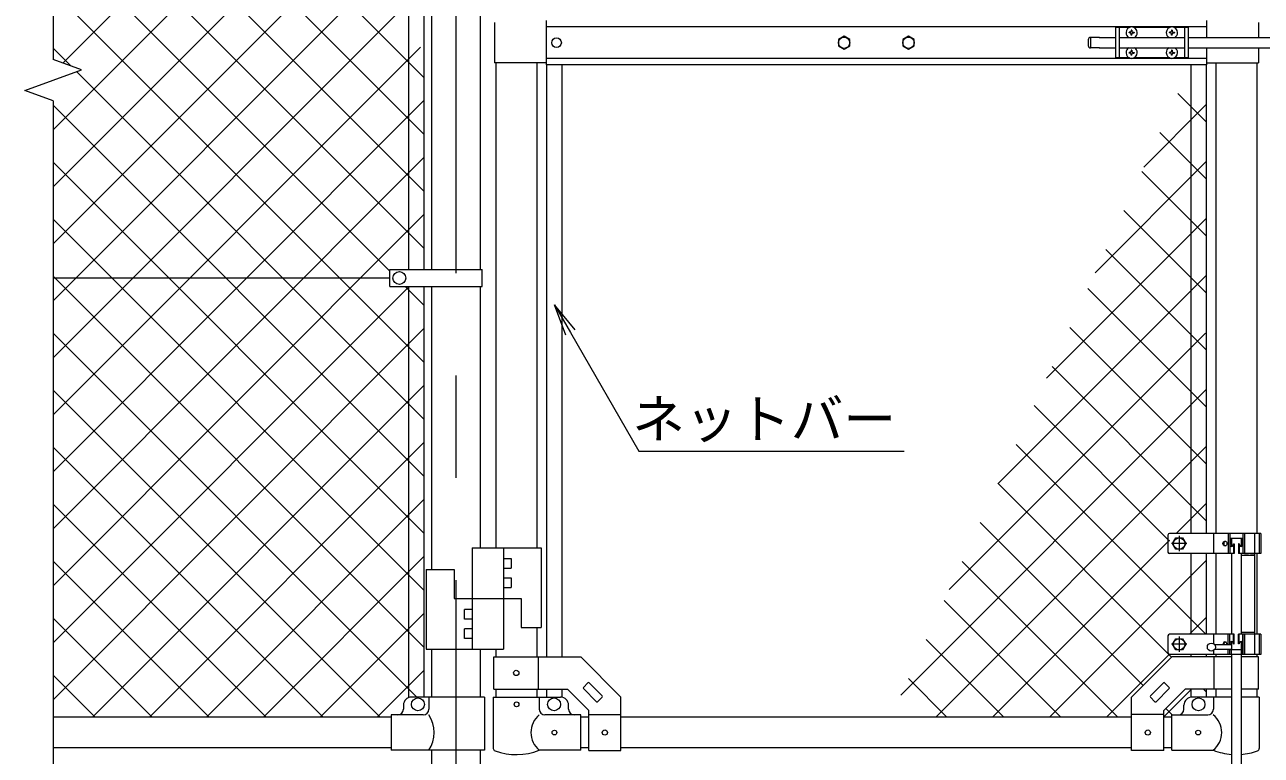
# Model space of a CAD drawing. Units: millimetres, scale not verified. Extents: x -4200 to 4200, y -2970 to 2970.
# Drawn here: x -51 to 1485, y -648 to 259 of the extents above; entities that cross this region are included whole.
import ezdxf
from ezdxf.enums import TextEntityAlignment as Align

# ---------------------------------------------------------------- set-up
doc = ezdxf.new("R2010")
doc.units = ezdxf.units.MM
doc.header["$LTSCALE"] = 20
doc.linetypes.add('USER1', pattern=[50.8, 31.75, -6.35, 6.35, -6.35])
doc.linetypes.add('USER2', pattern=[0.375, 0.25, -0.125])
for name, color, linetype, lineweight in [('0-0_D-STR-TXT', 7, 'Continuous', 9), ('0-4_D-BMK', 2, 'USER1', 13), ('0-5_D-STR1', 1, 'Continuous', 18), ('0-8_D-STR3', 3, 'Continuous', 13), ('0-9_D-STR-DIM', 7, 'Continuous', 9), ('0-B_D-STR2', 7, 'Continuous', 9)]:
    doc.layers.add(name, color=color, linetype=linetype, lineweight=lineweight)
doc.styles.add('ＭＳ ゴシック', font='')
doc.styles.get('ＭＳ ゴシック').set_extended_font_data('MS Gothic')

# ---------------------------------------------------------------- blocks, each defined once
blk = doc.blocks.new('MLeader7')
at = {"layer": '0-0_D-STR-TXT'}
blk.add_line((621.04, -126.7), (606.82, -88.73), dxfattribs=at)
for points in [[(632.59, -120.04), (606.82, -88.73), (626.82, -123.37)], [(626.82, -123.37), (711.76, -270.5), (1033.87, -270.5), (1041.07, -270.5)]]:
    blk.add_lwpolyline(points, dxfattribs=at)

msp = doc.modelspace()

# ---------------------------------------------------------------- linework, layer by layer
at = {"layer": '0-4_D-BMK'}
for p, q in [((484.22, 1601.52), (484.22, -1068.63)), ((1382.57, -375.63), (1382.57, -394.63)), ((1392.07, -385.13), (1373.07, -385.13)), ((1382.57, -500.63), (1382.57, -519.63)), ((1392.07, -510.13), (1373.07, -510.13))]:
    msp.add_line(p, q, dxfattribs=at)
at = {"layer": '0-5_D-STR1'}
for p, q in [((453.97, 517.87), (453.97, -45.13)), ((514.47, 517.87), (514.47, -45.13)), ((533.97, 211.37), (533.97, -390.23)), ((584.77, 211.37), (584.77, -390.23)), ((1428.17, 211.37), (1428.17, -372.63)), ((1478.97, 211.37), (1478.97, -372.63)), ((453.97, -66.13), (453.97, -417.23)), ((514.47, -66.13), (514.47, -390.23)), ((1428.17, -397.63), (1428.17, -497.63)), ((1478.97, -397.63), (1478.97, -497.63)), ((584.77, -489.23), (584.77, -525.63)), ((453.97, -516.23), (453.97, -575.63)), ((514.47, -516.23), (514.47, -575.63)), ((533.97, -516.23), (533.97, -525.63)), ((1428.17, -522.63), (1428.17, -525.63)), ((1478.97, -522.63), (1478.97, -525.63)), ((533.97, -565.63), (533.97, -575.63)), ((584.77, -565.63), (584.77, -575.63)), ((1428.17, -565.63), (1428.17, -575.63)), ((1478.97, -565.63), (1478.97, -575.63)), ((404.22, -600.63), (-15.78, -600.63)), ((649.37, -600.63), (639.37, -600.63)), ((1323.57, -600.63), (689.37, -600.63)), ((1373.57, -600.63), (1363.57, -600.63)), ((404.22, -638.63), (-15.78, -638.63)), ((453.97, -641.63), (453.97, -1038.63)), ((514.47, -641.63), (514.47, -1038.63)), ((649.37, -638.63), (639.37, -638.63)), ((1323.57, -638.63), (689.37, -638.63)), ((1373.57, -638.63), (1363.57, -638.63))]:
    msp.add_line(p, q, dxfattribs=at)
at = {"layer": '0-8_D-STR3'}
for p, q in [((425.72, 517.87), (425.72, -45.13)), ((444.72, 517.87), (444.72, -45.13)), ((532.37, 261.37), (532.37, 211.37)), ((596.47, 263.87), (596.47, 208.87)), ((1416.47, 263.87), (1416.47, 242.87)), ((1481.07, 261.37), (1481.07, 242.87)), ((1416.47, 255.87), (596.47, 255.87)), ((1303.57, 255.37), (1303.57, 217.37)), ((1320.97, 255.37), (1303.57, 255.37)), ((1308.07, 255.37), (1308.07, 217.37)), ((1320.42, 248.47), (1320.42, 248.87)), ((1321.71, 248.45), (1320.42, 248.47)), ((1323.17, 252.02), (1323.15, 250.72)), ((1323.17, 245.72), (1323.15, 247.01)), ((1323.96, 252.02), (1323.17, 252.02)), ((1323.96, 245.72), (1323.17, 245.72)), ((1323.96, 252.02), (1323.98, 250.72)), ((1323.96, 245.72), (1323.98, 247.01)), ((1325.42, 249.29), (1326.72, 249.26)), ((1370.97, 255.37), (1326.16, 255.37)), ((1326.72, 249.26), (1326.72, 248.87)), ((1371.71, 249.29), (1370.42, 249.26)), ((1370.42, 249.26), (1370.42, 248.87)), ((1373.17, 252.02), (1373.15, 250.72)), ((1373.17, 245.72), (1373.15, 247.01)), ((1373.96, 252.02), (1373.17, 252.02)), ((1373.96, 245.72), (1373.17, 245.72)), ((1373.96, 252.02), (1373.98, 250.72)), ((1373.96, 245.72), (1373.98, 247.01)), ((1375.42, 248.45), (1376.72, 248.47)), ((1393.57, 255.37), (1376.16, 255.37)), ((1376.72, 248.47), (1376.72, 248.87)), ((1389.07, 255.37), (1389.07, 217.37)), ((1393.57, 255.37), (1393.57, 217.37)), ((1269.62, 239.87), (1269.62, 232.87)), ((1283.57, 242.87), (1272.62, 242.87)), ((1272.62, 242.87), (1272.62, 229.87)), ((1283.41, 242.87), (1303.57, 242.87)), ((1308.07, 242.87), (1389.07, 242.87)), ((1393.57, 242.87), (1574.87, 242.87)), ((1416.47, 216.87), (596.47, 216.87)), ((1283.57, 229.87), (1272.62, 229.87)), ((1283.41, 229.87), (1303.57, 229.87)), ((1320.97, 217.37), (1303.57, 217.37)), ((1308.07, 229.87), (1389.07, 229.87)), ((1320.42, 223.47), (1320.42, 223.87)), ((1321.71, 223.45), (1320.42, 223.47)), ((1323.17, 227.02), (1323.15, 225.72)), ((1323.17, 220.72), (1323.15, 222.01)), ((1323.96, 227.02), (1323.17, 227.02)), ((1323.96, 220.72), (1323.17, 220.72)), ((1323.96, 227.02), (1323.98, 225.72)), ((1323.96, 220.72), (1323.98, 222.01)), ((1325.42, 224.29), (1326.72, 224.26)), ((1325.42, 223.45), (1326.72, 223.47)), ((1370.97, 217.37), (1326.16, 217.37)), ((1326.72, 224.26), (1326.72, 223.87)), ((1326.72, 223.47), (1326.72, 223.87)), ((1371.71, 224.29), (1370.42, 224.26)), ((1370.42, 224.26), (1370.42, 223.87)), ((1373.17, 227.02), (1373.15, 225.72)), ((1373.17, 220.72), (1373.15, 222.01)), ((1373.96, 227.02), (1373.17, 227.02)), ((1373.96, 220.72), (1373.17, 220.72)), ((1373.96, 227.02), (1373.98, 225.72)), ((1373.96, 220.72), (1373.98, 222.01)), ((1375.42, 224.29), (1376.72, 224.26)), ((1375.42, 223.45), (1376.72, 223.47)), ((1393.57, 217.37), (1376.16, 217.37)), ((1376.72, 224.26), (1376.72, 223.87)), ((1376.72, 223.47), (1376.72, 223.87)), ((1393.57, 229.87), (1574.87, 229.87)), ((1416.47, 229.87), (1416.47, 208.87)), ((1481.07, 229.87), (1481.07, 211.37)), ((596.47, 211.37), (532.37, 211.37)), ((1416.47, 208.87), (596.47, 208.87)), ((596.87, 208.87), (596.87, -525.63)), ((615.87, 208.87), (615.87, -525.63)), ((1397.07, 208.87), (1397.07, -372.63)), ((1416.07, 208.87), (1416.07, -372.63)), ((1416.47, 211.37), (1481.07, 211.37)), ((402.22, -66.13), (402.22, -45.13)), ((402.22, -45.13), (517.02, -45.13)), ((517.02, -66.13), (517.02, -45.13)), ((402.22, -55.63), (-15.78, -55.63)), ((402.22, -66.13), (517.02, -66.13)), ((425.72, -66.13), (425.72, -576.27)), ((444.72, -66.13), (444.72, -575.63)), ((1368.57, -374.63), (1368.57, -395.63)), ((1484.17, -372.63), (1370.57, -372.63)), ((1425.27, -372.63), (1425.27, -397.63)), ((1443.57, -372.63), (1443.57, -397.63)), ((1445.47, -372.63), (1445.47, -397.63)), ((1461.67, -378.63), (1445.47, -378.63)), ((1447.07, -385.63), (1447.07, -378.63)), ((1447.57, -378.63), (1447.57, -387.65)), ((1459.57, -378.63), (1459.57, -387.65)), ((1460.07, -378.63), (1460.07, -385.63)), ((1461.67, -372.63), (1461.67, -397.63)), ((1463.57, -372.63), (1463.57, -397.63)), ((1463.8, -372.63), (1463.8, -397.63)), ((1476.26, -372.63), (1476.26, -522.63)), ((1481.87, -372.63), (1481.87, -397.63)), ((1484.17, -372.63), (1484.17, -397.63)), ((504.47, -390.23), (590.47, -390.23)), ((504.47, -390.23), (504.47, -516.23)), ((543.47, -390.23), (543.47, -516.23)), ((590.47, -390.23), (590.47, -489.23)), ((1450.76, -397.63), (1370.57, -397.63)), ((1397.07, -397.63), (1397.07, -497.63)), ((1416.07, -397.63), (1416.07, -497.63)), ((1447.57, -397.63), (1447.57, -497.63)), ((1450.07, -385.63), (1450.07, -397.63)), ((1450.07, -385.63), (1450.76, -385.63)), ((1450.76, -385.63), (1450.76, -397.63)), ((1456.37, -385.63), (1456.37, -397.63)), ((1457.07, -385.63), (1456.37, -385.63)), ((1484.17, -397.63), (1456.37, -397.63)), ((1457.07, -385.63), (1457.07, -397.63)), ((1459.57, -397.63), (1459.57, -497.63)), ((543.47, -403.73), (552.97, -403.73)), ((552.97, -403.73), (552.97, -415.73)), ((1476.26, -399.93), (1459.57, -399.93)), ((447.47, -417.23), (482.47, -417.23)), ((447.47, -417.23), (447.47, -516.23)), ((482.47, -417.23), (482.47, -453.23)), ((543.47, -415.73), (552.97, -415.73)), ((543.47, -427.73), (552.97, -427.73)), ((552.97, -427.73), (552.97, -439.73)), ((543.47, -439.73), (552.97, -439.73)), ((482.47, -453.23), (565.47, -453.23)), ((565.47, -453.23), (565.47, -489.23)), ((494.97, -478.73), (494.97, -466.73)), ((504.47, -466.73), (494.97, -466.73)), ((504.47, -478.73), (494.97, -478.73)), ((494.97, -502.73), (494.97, -490.73)), ((504.47, -490.73), (494.97, -490.73)), ((565.47, -489.23), (590.47, -489.23)), ((504.47, -502.73), (494.97, -502.73)), ((1368.57, -499.63), (1368.57, -520.63)), ((1450.76, -497.63), (1370.57, -497.63)), ((1425.27, -497.63), (1425.27, -509.42)), ((1443.57, -510.63), (1443.57, -497.63)), ((1445.47, -510.63), (1445.47, -497.63)), ((1450.07, -509.63), (1450.07, -497.63)), ((1450.76, -509.63), (1450.76, -497.63)), ((1484.17, -497.63), (1456.37, -497.63)), ((1456.37, -509.63), (1456.37, -497.63)), ((1457.07, -509.63), (1457.07, -497.63)), ((1476.26, -495.33), (1459.57, -495.33)), ((1461.67, -522.63), (1461.67, -497.63)), ((1463.57, -522.63), (1463.57, -497.63)), ((1463.8, -497.63), (1463.8, -522.63)), ((1481.87, -497.63), (1481.87, -522.63)), ((1484.17, -497.63), (1484.17, -522.63)), ((447.47, -516.23), (543.47, -516.23)), ((1425.27, -517.84), (1425.27, -522.63)), ((1447.57, -510.63), (1426.57, -510.63)), ((1447.57, -516.63), (1426.57, -516.63)), ((1443.57, -522.63), (1443.57, -516.63)), ((1447.57, -516.63), (1445.47, -516.63)), ((1445.47, -522.63), (1445.47, -516.63)), ((1445.47, -516.63), (1460.07, -516.63)), ((1447.07, -509.63), (1447.07, -510.63)), ((1447.07, -516.63), (1447.07, -522.63)), ((1447.57, -507.62), (1447.57, -516.63)), ((1450.07, -509.63), (1450.76, -509.63)), ((1457.07, -509.63), (1456.37, -509.63)), ((1459.57, -507.62), (1459.57, -516.63)), ((1460.07, -522.63), (1460.07, -509.63)), ((531.67, -565.63), (531.67, -525.63)), ((587.07, -565.63), (587.07, -525.63)), ((1484.17, -522.63), (1370.57, -522.63)), ((1397.07, -522.63), (1397.07, -525.63)), ((1416.07, -522.63), (1416.07, -525.63)), ((1425.87, -565.63), (1425.87, -525.63)), ((1447.57, -522.63), (1447.57, -771.63)), ((1459.57, -522.63), (1459.57, -771.63)), ((1481.27, -525.63), (1459.57, -525.63)), ((1481.27, -565.63), (1481.27, -525.63)), ((531.67, -565.63), (622.8, -565.63)), ((596.87, -565.63), (596.87, -575.63)), ((615.87, -565.63), (615.87, -575.75)), ((622.8, -565.63), (649.37, -592.2)), ((642.7, -563.62), (648.35, -557.97)), ((642.7, -565.04), (658.96, -581.3)), ((649.77, -557.97), (666.03, -574.23)), ((1363.16, -557.97), (1346.9, -574.23)), ((1370.23, -565.04), (1353.97, -581.3)), ((1390.13, -565.63), (1363.57, -592.2)), ((1370.23, -563.62), (1364.58, -557.97)), ((1447.57, -565.63), (1390.13, -565.63)), ((1397.07, -565.63), (1397.07, -575.75)), ((1416.07, -565.63), (1416.07, -575.63)), ((1481.27, -565.63), (1459.57, -565.63)), ((519.92, -575.63), (429.22, -575.63)), ((450.82, -575.63), (450.82, -590.63)), ((519.92, -575.63), (519.92, -641.63)), ((530.82, -575.63), (587.92, -575.63)), ((530.82, -575.63), (530.82, -639.33)), ((587.92, -575.63), (587.92, -590.63)), ((587.92, -575.63), (614.37, -575.63)), ((660.38, -581.3), (666.03, -575.64)), ((689.37, -641.88), (689.37, -575.63)), ((1323.57, -641.88), (1323.57, -575.63)), ((1352.55, -581.3), (1346.9, -575.64)), ((1425.02, -575.63), (1398.57, -575.63)), ((1447.57, -575.63), (1425.02, -575.63)), ((1425.02, -575.63), (1425.02, -590.63)), ((1482.12, -575.63), (1459.57, -575.63)), ((1482.12, -575.63), (1482.12, -639.33)), ((443.82, -597.63), (404.22, -597.63)), ((404.22, -597.63), (404.22, -641.63)), ((419.22, -585.63), (419.22, -590.63)), ((639.37, -597.63), (594.92, -597.63)), ((624.37, -590.63), (624.37, -585.63)), ((639.37, -641.63), (639.37, -597.63)), ((649.37, -641.88), (649.37, -592.2)), ((649.37, -597.38), (689.37, -597.38)), ((1363.57, -597.38), (1323.57, -597.38)), ((1363.57, -641.88), (1363.57, -592.2)), ((1373.57, -597.63), (1418.02, -597.63)), ((1373.57, -641.63), (1373.57, -597.63)), ((1388.57, -590.63), (1388.57, -585.63)), ((519.92, -641.63), (404.22, -641.63)), ((639.37, -641.63), (587.92, -641.63)), ((649.37, -641.88), (689.37, -641.88)), ((1363.57, -641.88), (1323.57, -641.88)), ((1373.57, -641.63), (1425.02, -641.63))]:
    msp.add_line(p, q, dxfattribs=at)
at = {"layer": '0-8_D-STR3', "linetype": 'USER2'}
msp.add_line((1463.8, -397.63), (1477.8, -397.63), dxfattribs=at)
at = {"layer": '0-8_D-STR3'}
for points in [[(1321.71, 249.29), (1320.42, 249.26), (1320.42, 248.87)], [(1325.42, 248.45), (1326.72, 248.47), (1326.72, 248.87)], [(1371.71, 248.45), (1370.42, 248.47), (1370.42, 248.87)], [(1375.42, 249.29), (1376.72, 249.26), (1376.72, 248.87)], [(1321.71, 224.29), (1320.42, 224.26), (1320.42, 223.87)], [(1371.71, 223.45), (1370.42, 223.47), (1370.42, 223.87)], [(531.67, -525.63), (639.37, -525.63), (689.37, -575.63)], [(1447.57, -525.63), (1373.57, -525.63), (1323.57, -575.63)]]:
    msp.add_lwpolyline(points, dxfattribs=at)
for points in [[(966.47, 244.47), (959.45, 240.42), (959.45, 232.32), (966.47, 228.27), (973.48, 232.32), (973.48, 240.42)], [(1046.47, 244.47), (1039.45, 240.42), (1039.45, 232.32), (1046.47, 228.27), (1053.48, 232.32), (1053.48, 240.42)], [(1386.62, -378.12), (1390.67, -385.13), (1386.62, -392.15), (1378.52, -392.15), (1374.47, -385.13), (1378.52, -378.12)], [(1386.62, -503.12), (1390.67, -510.13), (1386.62, -517.15), (1378.52, -517.15), (1374.47, -510.13), (1378.52, -503.12)]]:
    msp.add_lwpolyline(points, close=True, dxfattribs=at)
for centre, radius in [((609.37, 236.37), 6), ((966.47, 236.37), 7.03), ((1046.47, 236.37), 7.03), ((414.22, -55.63), 8), ((1382.57, -385.13), 7.03), ((1382.57, -510.13), 7.03), ((1422.57, -513.63), 5), ((559.37, -545.63), 3.25), ((437.22, -584.63), 8), ((559.77, -584.63), 3), ((606.37, -584.63), 8), ((1406.57, -584.63), 8), ((606.77, -619.63), 3), ((669.37, -619.63), 3.25), ((1343.57, -619.63), 3.25), ((1406.17, -619.63), 3)]:
    msp.add_circle(centre, radius, dxfattribs=at)
for centre, radius, start, end in [((1323.57, 248.87), 7, 0, 180), ((1323.57, 248.87), 7, 180, 238.99728), ((1321.66, 250.77), 1.49, 270, 0), ((1321.66, 246.96), 1.49, 0, 90), ((1325.47, 250.77), 1.49, 180, 270), ((1325.47, 246.96), 1.49, 90, 180), ((1323.57, 248.87), 7, 301.00272, 0), ((1373.57, 248.87), 7, 0, 180), ((1373.57, 248.87), 7, 180, 238.99728), ((1371.66, 250.77), 1.49, 270, 0), ((1371.66, 246.96), 1.49, 0, 90), ((1375.47, 250.77), 1.49, 180, 270), ((1375.47, 246.96), 1.49, 90, 180), ((1373.57, 248.87), 7, 301.00272, 0), ((1272.62, 239.87), 3, 90, 180), ((1272.62, 232.87), 3, 180, 270), ((1323.57, 223.87), 7, 121.00272, 180), ((1323.57, 223.87), 7, 180, 0), ((1321.66, 225.77), 1.49, 270, 0), ((1321.66, 221.96), 1.49, 0, 90), ((1325.47, 225.77), 1.49, 180, 270), ((1325.47, 221.96), 1.49, 90, 180), ((1323.57, 223.87), 7, 0, 58.99728), ((1373.57, 223.87), 7, 121.00272, 180), ((1373.57, 223.87), 7, 180, 0), ((1371.66, 225.77), 1.49, 270, 0), ((1371.66, 221.96), 1.49, 0, 90), ((1375.47, 225.77), 1.49, 180, 270), ((1375.47, 221.96), 1.49, 90, 180), ((1373.57, 223.87), 7, 0, 58.99728), ((1370.57, -374.63), 2, 90, 180), ((1370.57, -395.63), 2, 180, 270), ((1370.57, -499.63), 2, 90, 180), ((1370.57, -520.63), 2, 180, 270), ((643.41, -564.33), 1, 135, 225), ((649.06, -558.67), 1, 45, 135), ((1363.87, -558.67), 1, 45, 135), ((1369.53, -564.33), 1, 315, 45), ((429.22, -585.63), 10, 90, 180), ((614.37, -585.63), 10, 0, 90), ((659.67, -580.59), 1, 225, 315), ((665.33, -574.94), 1, 315, 45), ((1347.6, -574.94), 1, 135, 225), ((1353.26, -580.59), 1, 225, 315), ((1398.57, -585.63), 10, 90, 180), ((412.22, -590.63), 7, 270, 0), ((443.82, -590.63), 7, 270, 0), ((416.6, -619.63), 40.68, 327.25964, 32.74036), ((606.11, -619.63), 28.55, 129.59418, 230.40582), ((594.92, -590.63), 7, 180, 270), ((631.37, -590.63), 7, 180, 270), ((1381.57, -590.63), 7, 270, 0), ((1418.02, -590.63), 7, 270, 0), ((1406.82, -619.63), 28.55, 309.59418, 50.40582), ((534.12, -639.33), 3.3, 180, 250.77949), ((559.37, -566.9), 80, 250.77949, 290.9084), ((1453.57, -566.9), 80, 249.0916, 265.69865), ((1453.57, -566.9), 80, 274.30109, 289.22051), ((1478.82, -639.33), 3.3, 289.22051, 0)]:
    msp.add_arc(centre, radius, start, end, dxfattribs=at)
msp.add_ellipse((1439.42, -385.13), major_axis=(0, 3), ratio=0.839449, dxfattribs=at)
for centre, major_axis, ratio, start_param, end_param in [((1440.57, -385.13), (0, -3), 0.839449, 3.3733968, 6.0513812), ((1447.77, -385.59), (0, -3), 0.766727, 4.7027468, 7.8414058), ((1448.91, -385.59), (0, -3), 0.615242, 4.7027468, 6.0032469), ((1459.37, -385.59), (0, -3), 0.766727, 4.7249648, 7.8636238), ((1458.22, -385.59), (0, -3), 0.615242, 0.2799384, 1.5804385), ((1447.77, -509.67), (0, 3), 0.766727, 4.7249648, 7.8636238), ((1459.37, -509.67), (0, 3), 0.766727, 4.7027468, 7.8414058), ((1439.42, -510.13), (0, -3), 0.839449, 1.4033482, 4.8798371), ((1440.57, -510.13), (0, -3), 0.839449, 3.3733968, 4.8798371), ((1448.91, -509.67), (0, 3), 0.615242, 0.2799384, 1.5804385), ((1458.22, -509.67), (0, 3), 0.615242, 4.7027468, 6.0032469)]:
    msp.add_ellipse(centre, major_axis=major_axis, ratio=ratio, start_param=start_param, end_param=end_param, dxfattribs=at)
at = {"layer": '0-9_D-STR-DIM'}
for p, q in [((-15.78, 1601.52), (-15.78, 215.59)), ((19.45, 202.77), (-15.78, 215.59)), ((-51.02, 177.12), (19.45, 202.77)), ((-15.78, 164.29), (-51.02, 177.12)), ((-15.78, 164.29), (-15.78, -795.94))]:
    msp.add_line(p, q, dxfattribs=at)
at = {"layer": '0-B_D-STR2'}
for p, q in [((444.72, 193.37), (-15.78, 653.87)), ((-3.57, 211.15), (444.72, 659.44)), ((-15.78, 128.23), (444.72, 588.73)), ((444.72, 122.66), (-15.78, 583.16)), ((-15.78, 57.52), (444.72, 518.02)), ((444.72, 51.95), (-15.78, 512.45)), ((-15.78, -13.19), (444.72, 447.31)), ((444.72, -18.76), (-15.78, 441.74)), ((-15.78, -83.9), (444.19, 376.07)), ((402.22, -46.98), (-15.78, 371.03)), ((-15.78, -154.61), (444.72, 305.89)), ((444.72, -160.18), (-15.78, 300.32)), ((-15.78, -225.32), (440.39, 230.85)), ((6.25, 207.57), (-15.78, 229.61)), ((444.72, -230.89), (13.3, 200.53)), ((1380.77, 173.49), (1416.07, 138.19)), ((-15.78, -296.04), (444.72, 164.46)), ((444.72, -301.6), (-15.78, 158.9)), ((1416.07, 159.49), (1338.68, 82.1)), ((1358.47, 125.08), (1416.07, 67.48)), ((-15.78, -366.75), (444.72, 93.75)), ((444.72, -372.31), (-15.78, 88.19)), ((1416.07, 88.78), (1278.3, -48.99)), ((1336.17, 76.66), (1416.07, -3.23)), ((-15.78, -437.46), (444.72, 23.04)), ((444.72, -443.02), (-15.78, 17.48)), ((1416.07, 18.07), (1217.92, -180.08)), ((1313.88, 28.25), (1416.07, -73.94)), ((1291.58, -20.16), (1416.07, -144.65)), ((444.72, -513.73), (-15.78, -53.23)), ((1416.07, -52.64), (1157.54, -311.17)), ((-15.78, -508.17), (426.25, -66.13)), ((444.72, -89.47), (421.38, -66.13)), ((1269.28, -68.57), (1416.07, -215.36)), ((-15.78, -578.88), (444.72, -118.38)), ((1246.98, -116.98), (1416.07, -286.07)), ((436.91, -576.64), (-15.78, -123.95)), ((1415.29, -124.13), (1097.16, -442.26)), ((1224.68, -165.4), (1416.07, -356.78)), ((390.19, -600.63), (-15.78, -194.66)), ((33.17, -600.63), (444.72, -189.09)), ((1416.07, -194.06), (1036.78, -573.35)), ((1202.38, -213.81), (1370.57, -381.99)), ((103.88, -600.63), (444.72, -259.8)), ((319.48, -600.63), (-15.78, -265.37)), ((1416.07, -264.77), (1080.21, -600.63)), ((1180.09, -262.22), (1415.5, -497.63)), ((1157.79, -310.63), (1373.18, -526.02)), ((248.77, -600.63), (-15.78, -336.08)), ((174.59, -600.63), (444.72, -330.51)), ((1416.07, -335.49), (1378.92, -372.63)), ((1135.49, -359.05), (1337.82, -561.38)), ((1370.57, -380.99), (1150.92, -600.63)), ((178.06, -600.63), (-15.78, -406.79)), ((245.3, -600.63), (444.72, -401.22)), ((1113.19, -407.46), (1306.36, -600.63)), ((1416.07, -406.2), (1221.63, -600.63)), ((1090.89, -455.87), (1235.65, -600.63)), ((316.01, -600.63), (444.72, -471.93)), ((107.35, -600.63), (-15.78, -477.5)), ((1416.07, -476.91), (1395.34, -497.63)), ((1068.59, -504.28), (1164.94, -600.63)), ((1370.34, -522.63), (1292.34, -600.63)), ((36.64, -600.63), (-15.78, -548.21)), ((386.73, -600.63), (444.72, -542.64)), ((1046.29, -552.7), (1094.23, -600.63)), ((1398.05, -565.63), (1363.05, -600.63)), ((1412.79, -565.63), (1416.07, -568.91)), ((1366.1, -589.66), (1374.08, -597.63))]:
    msp.add_line(p, q, dxfattribs=at)

# ---------------------------------------------------------------- block references
at = {"layer": '0-0_D-STR-TXT'}
msp.add_blockref('MLeader7', (0, 0), dxfattribs=at)

# ---------------------------------------------------------------- texts
at = {"layer": '0-0_D-STR-TXT', "style": 'ＭＳ ゴシック'}
msp.add_text('ネットバー', height=48.09, dxfattribs=at).set_placement((703.24, -268.89), align=Align.BOTTOM_LEFT)

doc.saveas('drawing.dxf')
